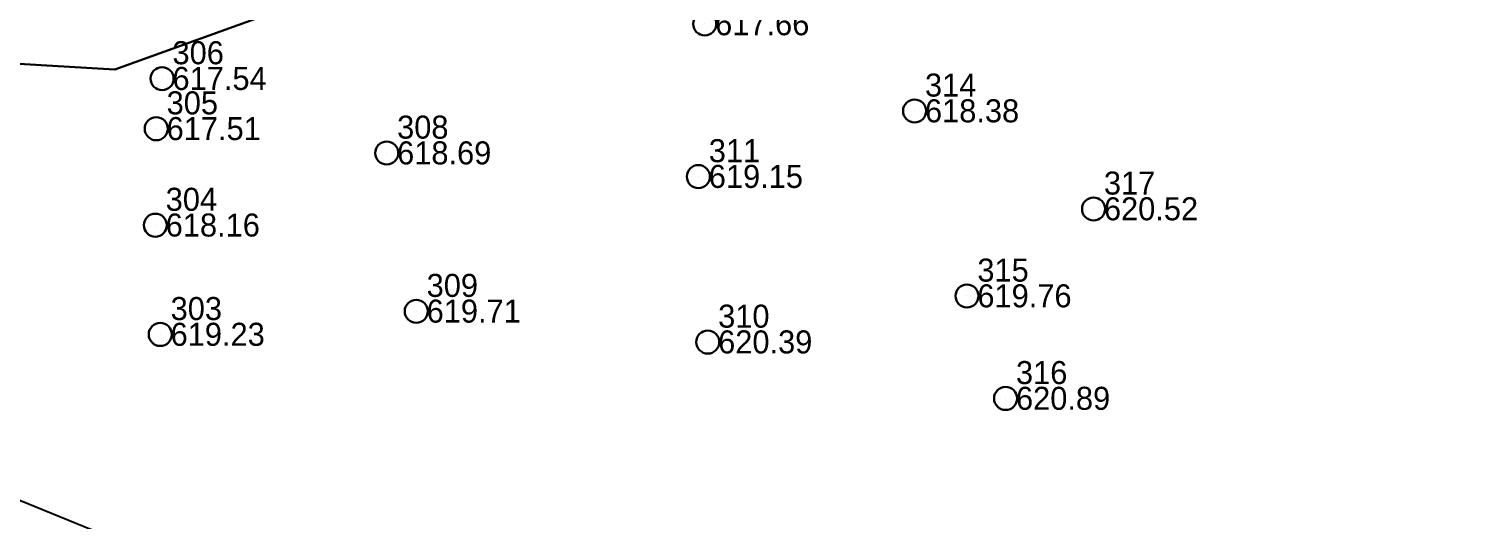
# Model space of a CAD drawing. Header units: centimetres. Extents: x 85226 to 578505, y -13061 to 170378.
# Drawn here: x 463873 to 470181, y 96810 to 98941 of the extents above; entities that cross this region are included whole.
import ezdxf

# ---------------------------------------------------------------- set-up
doc = ezdxf.new("R2010")
doc.units = ezdxf.units.CM
for name, color, linetype in [('OBILIQ_PAR_PARCELGEOM_ILI', 7, 'Continuous'), ('Parcela Baze', 7, 'Continuous'), ('V-NODE', 1, 'Continuous'), ('V-NODE-TEXT', 11, 'Continuous')]:
    doc.layers.add(name, color=color, linetype=linetype)

# ---------------------------------------------------------------- blocks, each defined once
blk = doc.blocks.new('*U3408')
at = {"color": 0, "linetype": 'ByBlock', "lineweight": -2, "transparency": 16777216}
blk.add_line((0, 0), (0, 0), dxfattribs=at)
blk.add_circle((0, 0), 0.5, dxfattribs=at)
blk = doc.blocks.new('*U3547', base_point=(7509448.866, 4726910.686, 619.234))
at = {"layer": 'V-NODE-TEXT', "color": 1, "linetype": 'ByBlock', "char_height": 1}
for s, insert, attachment_point in [('303', (7509449.316, 4726911.297, 619.234), 7), ('619.23', (7509449.316, 4726910.686, 619.234), 4)]:
    blk.add_mtext(s, dxfattribs=dict(at, insert=insert, attachment_point=attachment_point))
blk = doc.blocks.new('*U3548', base_point=(7509448.866, 4726910.686, 619.234))
at = {"layer": 'V-NODE-TEXT', "color": 7, "lineweight": -2}
blk.add_blockref('*U3547', (7509448.866, 4726910.686, 619.234), dxfattribs=at)
blk = doc.blocks.new('*U3549', base_point=(7509448.866, 4726910.686, 619.234))
at = {"layer": 'V-NODE', "color": 7, "lineweight": -2, "xscale": 0.9999999800000003, "yscale": 0.9999999800000003, "zscale": 0.9999999800000003}
blk.add_blockref('*U3408', (7509448.866, 4726910.686, 619.234), dxfattribs=at)
at = {"layer": 'V-NODE-TEXT', "color": 7, "lineweight": -2}
blk.add_blockref('*U3548', (7509448.866, 4726910.686, 619.234), dxfattribs=at)
blk = doc.blocks.new('*U3550', base_point=(7509448.653, 4726915.431, 618.1638))
at = {"layer": 'V-NODE-TEXT', "color": 1, "linetype": 'ByBlock', "char_height": 1}
for s, insert, attachment_point in [('304', (7509449.103, 4726916.041573, 618.1638), 7), ('618.16', (7509449.103, 4726915.431, 618.1638), 4)]:
    blk.add_mtext(s, dxfattribs=dict(at, insert=insert, attachment_point=attachment_point))
blk = doc.blocks.new('*U3551', base_point=(7509448.653, 4726915.431, 618.164))
at = {"layer": 'V-NODE-TEXT', "color": 7, "lineweight": -2}
blk.add_blockref('*U3550', (7509448.653, 4726915.431, 618.164), dxfattribs=at)
blk = doc.blocks.new('*U3552', base_point=(7509448.653, 4726915.431, 618.164))
at = {"layer": 'V-NODE', "color": 7, "lineweight": -2, "xscale": 0.9999999800000003, "yscale": 0.9999999800000003, "zscale": 0.9999999800000003}
blk.add_blockref('*U3408', (7509448.653, 4726915.431, 618.164), dxfattribs=at)
at = {"layer": 'V-NODE-TEXT', "color": 7, "lineweight": -2}
blk.add_blockref('*U3551', (7509448.653, 4726915.431, 618.164), dxfattribs=at)
blk = doc.blocks.new('*U3553', base_point=(7509448.693, 4726919.619, 617.5073))
at = {"layer": 'V-NODE-TEXT', "color": 1, "linetype": 'ByBlock', "char_height": 1}
for s, insert, attachment_point in [('305', (7509449.143, 4726920.229573, 617.5073), 7), ('617.51', (7509449.143, 4726919.619, 617.5073), 4)]:
    blk.add_mtext(s, dxfattribs=dict(at, insert=insert, attachment_point=attachment_point))
blk = doc.blocks.new('*U3554', base_point=(7509448.693, 4726919.619, 617.507))
at = {"layer": 'V-NODE-TEXT', "color": 7, "lineweight": -2}
blk.add_blockref('*U3553', (7509448.693, 4726919.619, 617.507), dxfattribs=at)
blk = doc.blocks.new('*U3555', base_point=(7509448.693, 4726919.619, 617.507))
at = {"layer": 'V-NODE', "color": 7, "lineweight": -2, "xscale": 0.9999999800000003, "yscale": 0.9999999800000003, "zscale": 0.9999999800000003}
blk.add_blockref('*U3408', (7509448.693, 4726919.619, 617.507), dxfattribs=at)
at = {"layer": 'V-NODE-TEXT', "color": 7, "lineweight": -2}
blk.add_blockref('*U3554', (7509448.693, 4726919.619, 617.507), dxfattribs=at)
blk = doc.blocks.new('*U3556', base_point=(7509448.948, 4726921.795, 617.5383))
at = {"layer": 'V-NODE-TEXT', "color": 1, "linetype": 'ByBlock', "char_height": 1}
for s, insert, attachment_point in [('306', (7509449.398, 4726922.405573, 617.5383), 7), ('617.54', (7509449.398, 4726921.795, 617.5383), 4)]:
    blk.add_mtext(s, dxfattribs=dict(at, insert=insert, attachment_point=attachment_point))
blk = doc.blocks.new('*U3557', base_point=(7509448.948, 4726921.795, 617.538))
at = {"layer": 'V-NODE-TEXT', "color": 7, "lineweight": -2}
blk.add_blockref('*U3556', (7509448.948, 4726921.795, 617.538), dxfattribs=at)
blk = doc.blocks.new('*U3558', base_point=(7509448.948, 4726921.795, 617.538))
at = {"layer": 'V-NODE', "color": 7, "lineweight": -2, "xscale": 0.9999999800000003, "yscale": 0.9999999800000003, "zscale": 0.9999999800000003}
blk.add_blockref('*U3408', (7509448.948, 4726921.795, 617.538), dxfattribs=at)
at = {"layer": 'V-NODE-TEXT', "color": 7, "lineweight": -2}
blk.add_blockref('*U3557', (7509448.948, 4726921.795, 617.538), dxfattribs=at)
blk = doc.blocks.new('*U3562', base_point=(7509458.7, 4726918.564, 618.6944))
at = {"layer": 'V-NODE-TEXT', "color": 1, "linetype": 'ByBlock', "char_height": 1}
for s, insert, attachment_point in [('308', (7509459.15, 4726919.174573, 618.6944), 7), ('618.69', (7509459.15, 4726918.564, 618.6944), 4)]:
    blk.add_mtext(s, dxfattribs=dict(at, insert=insert, attachment_point=attachment_point))
blk = doc.blocks.new('*U3563', base_point=(7509458.7, 4726918.564, 618.694))
at = {"layer": 'V-NODE-TEXT', "color": 7, "lineweight": -2}
blk.add_blockref('*U3562', (7509458.7, 4726918.564, 618.694), dxfattribs=at)
blk = doc.blocks.new('*U3564', base_point=(7509458.7, 4726918.564, 618.694))
at = {"layer": 'V-NODE', "color": 7, "lineweight": -2, "xscale": 0.9999999800000003, "yscale": 0.9999999800000003, "zscale": 0.9999999800000003}
blk.add_blockref('*U3408', (7509458.7, 4726918.564, 618.694), dxfattribs=at)
at = {"layer": 'V-NODE-TEXT', "color": 7, "lineweight": -2}
blk.add_blockref('*U3563', (7509458.7, 4726918.564, 618.694), dxfattribs=at)
blk = doc.blocks.new('*U3565', base_point=(7509459.982, 4726911.692, 619.7066))
at = {"layer": 'V-NODE-TEXT', "color": 1, "linetype": 'ByBlock', "char_height": 1}
for s, insert, attachment_point in [('309', (7509460.432, 4726912.302573, 619.7066), 7), ('619.71', (7509460.432, 4726911.692, 619.7066), 4)]:
    blk.add_mtext(s, dxfattribs=dict(at, insert=insert, attachment_point=attachment_point))
blk = doc.blocks.new('*U3566', base_point=(7509459.982, 4726911.692, 619.707))
at = {"layer": 'V-NODE-TEXT', "color": 7, "lineweight": -2}
blk.add_blockref('*U3565', (7509459.982, 4726911.692, 619.707), dxfattribs=at)
blk = doc.blocks.new('*U3567', base_point=(7509459.982, 4726911.692, 619.707))
at = {"layer": 'V-NODE', "color": 7, "lineweight": -2, "xscale": 0.9999999800000003, "yscale": 0.9999999800000003, "zscale": 0.9999999800000003}
blk.add_blockref('*U3408', (7509459.982, 4726911.692, 619.707), dxfattribs=at)
at = {"layer": 'V-NODE-TEXT', "color": 7, "lineweight": -2}
blk.add_blockref('*U3566', (7509459.982, 4726911.692, 619.707), dxfattribs=at)
blk = doc.blocks.new('*U3568', base_point=(7509472.638, 4726910.355, 620.391))
at = {"layer": 'V-NODE-TEXT', "color": 1, "linetype": 'ByBlock', "char_height": 1}
for s, insert, attachment_point in [('310', (7509473.088, 4726910.966, 620.391), 7), ('620.39', (7509473.088, 4726910.355, 620.391), 4)]:
    blk.add_mtext(s, dxfattribs=dict(at, insert=insert, attachment_point=attachment_point))
blk = doc.blocks.new('*U3569', base_point=(7509472.638, 4726910.355, 620.391))
at = {"layer": 'V-NODE-TEXT', "color": 7, "lineweight": -2}
blk.add_blockref('*U3568', (7509472.638, 4726910.355, 620.391), dxfattribs=at)
blk = doc.blocks.new('*U3570', base_point=(7509472.638, 4726910.355, 620.391))
at = {"layer": 'V-NODE', "color": 7, "lineweight": -2, "xscale": 0.9999999800000003, "yscale": 0.9999999800000003, "zscale": 0.9999999800000003}
blk.add_blockref('*U3408', (7509472.638, 4726910.355, 620.391), dxfattribs=at)
at = {"layer": 'V-NODE-TEXT', "color": 7, "lineweight": -2}
blk.add_blockref('*U3569', (7509472.638, 4726910.355, 620.391), dxfattribs=at)
blk = doc.blocks.new('*U3571', base_point=(7509472.232, 4726917.542, 619.1478))
at = {"layer": 'V-NODE-TEXT', "color": 1, "linetype": 'ByBlock', "char_height": 1}
for s, insert, attachment_point in [('311', (7509472.682, 4726918.152573, 619.1478), 7), ('619.15', (7509472.682, 4726917.542, 619.1478), 4)]:
    blk.add_mtext(s, dxfattribs=dict(at, insert=insert, attachment_point=attachment_point))
blk = doc.blocks.new('*U3572', base_point=(7509472.232, 4726917.542, 619.148))
at = {"layer": 'V-NODE-TEXT', "color": 7, "lineweight": -2}
blk.add_blockref('*U3571', (7509472.232, 4726917.542, 619.148), dxfattribs=at)
blk = doc.blocks.new('*U3573', base_point=(7509472.232, 4726917.542, 619.148))
at = {"layer": 'V-NODE', "color": 7, "lineweight": -2, "xscale": 0.9999999800000003, "yscale": 0.9999999800000003, "zscale": 0.9999999800000003}
blk.add_blockref('*U3408', (7509472.232, 4726917.542, 619.148), dxfattribs=at)
at = {"layer": 'V-NODE-TEXT', "color": 7, "lineweight": -2}
blk.add_blockref('*U3572', (7509472.232, 4726917.542, 619.148), dxfattribs=at)
blk = doc.blocks.new('*U3574', base_point=(7509472.508, 4726924.172, 617.6588))
at = {"layer": 'V-NODE-TEXT', "color": 1, "linetype": 'ByBlock', "char_height": 1}
for s, insert, attachment_point in [('312', (7509472.958, 4726924.782573, 617.6588), 7), ('617.66', (7509472.958, 4726924.172, 617.6588), 4)]:
    blk.add_mtext(s, dxfattribs=dict(at, insert=insert, attachment_point=attachment_point))
blk = doc.blocks.new('*U3575', base_point=(7509472.508, 4726924.172, 617.659))
at = {"layer": 'V-NODE-TEXT', "color": 7, "lineweight": -2}
blk.add_blockref('*U3574', (7509472.508, 4726924.172, 617.659), dxfattribs=at)
blk = doc.blocks.new('*U3576', base_point=(7509472.508, 4726924.172, 617.659))
at = {"layer": 'V-NODE', "color": 7, "lineweight": -2, "xscale": 0.9999999800000003, "yscale": 0.9999999800000003, "zscale": 0.9999999800000003}
blk.add_blockref('*U3408', (7509472.508, 4726924.172, 617.659), dxfattribs=at)
at = {"layer": 'V-NODE-TEXT', "color": 7, "lineweight": -2}
blk.add_blockref('*U3575', (7509472.508, 4726924.172, 617.659), dxfattribs=at)
blk = doc.blocks.new('*U3580', base_point=(7509481.618, 4726920.391, 618.382))
at = {"layer": 'V-NODE-TEXT', "color": 1, "linetype": 'ByBlock', "char_height": 1}
for s, insert, attachment_point in [('314', (7509482.068, 4726921.002, 618.382), 7), ('618.38', (7509482.068, 4726920.391, 618.382), 4)]:
    blk.add_mtext(s, dxfattribs=dict(at, insert=insert, attachment_point=attachment_point))
blk = doc.blocks.new('*U3581', base_point=(7509481.618, 4726920.391, 618.382))
at = {"layer": 'V-NODE-TEXT', "color": 7, "lineweight": -2}
blk.add_blockref('*U3580', (7509481.618, 4726920.391, 618.382), dxfattribs=at)
blk = doc.blocks.new('*U3582', base_point=(7509481.618, 4726920.391, 618.382))
at = {"layer": 'V-NODE', "color": 7, "lineweight": -2, "xscale": 0.9999999800000003, "yscale": 0.9999999800000003, "zscale": 0.9999999800000003}
blk.add_blockref('*U3408', (7509481.618, 4726920.391, 618.382), dxfattribs=at)
at = {"layer": 'V-NODE-TEXT', "color": 7, "lineweight": -2}
blk.add_blockref('*U3581', (7509481.618, 4726920.391, 618.382), dxfattribs=at)
blk = doc.blocks.new('*U3583', base_point=(7509483.892, 4726912.356, 619.7626))
at = {"layer": 'V-NODE-TEXT', "color": 1, "linetype": 'ByBlock', "char_height": 1}
for s, insert, attachment_point in [('315', (7509484.342, 4726912.966573, 619.7626), 7), ('619.76', (7509484.342, 4726912.356, 619.7626), 4)]:
    blk.add_mtext(s, dxfattribs=dict(at, insert=insert, attachment_point=attachment_point))
blk = doc.blocks.new('*U3584', base_point=(7509483.892, 4726912.356, 619.763))
at = {"layer": 'V-NODE-TEXT', "color": 7, "lineweight": -2}
blk.add_blockref('*U3583', (7509483.892, 4726912.356, 619.763), dxfattribs=at)
blk = doc.blocks.new('*U3585', base_point=(7509483.892, 4726912.356, 619.763))
at = {"layer": 'V-NODE', "color": 7, "lineweight": -2, "xscale": 0.9999999800000003, "yscale": 0.9999999800000003, "zscale": 0.9999999800000003}
blk.add_blockref('*U3408', (7509483.892, 4726912.356, 619.763), dxfattribs=at)
at = {"layer": 'V-NODE-TEXT', "color": 7, "lineweight": -2}
blk.add_blockref('*U3584', (7509483.892, 4726912.356, 619.763), dxfattribs=at)
blk = doc.blocks.new('*U3586', base_point=(7509485.569, 4726907.906, 620.8864))
at = {"layer": 'V-NODE-TEXT', "color": 1, "linetype": 'ByBlock', "char_height": 1}
for s, insert, attachment_point in [('316', (7509486.019, 4726908.516573, 620.8864), 7), ('620.89', (7509486.019, 4726907.906, 620.8864), 4)]:
    blk.add_mtext(s, dxfattribs=dict(at, insert=insert, attachment_point=attachment_point))
blk = doc.blocks.new('*U3587', base_point=(7509485.569, 4726907.906, 620.886))
at = {"layer": 'V-NODE-TEXT', "color": 7, "lineweight": -2}
blk.add_blockref('*U3586', (7509485.569, 4726907.906, 620.886), dxfattribs=at)
blk = doc.blocks.new('*U3588', base_point=(7509485.569, 4726907.906, 620.886))
at = {"layer": 'V-NODE', "color": 7, "lineweight": -2, "xscale": 0.9999999800000003, "yscale": 0.9999999800000003, "zscale": 0.9999999800000003}
blk.add_blockref('*U3408', (7509485.569, 4726907.906, 620.886), dxfattribs=at)
at = {"layer": 'V-NODE-TEXT', "color": 7, "lineweight": -2}
blk.add_blockref('*U3587', (7509485.569, 4726907.906, 620.886), dxfattribs=at)
blk = doc.blocks.new('*U3589', base_point=(7509489.387, 4726916.136, 620.521))
at = {"layer": 'V-NODE-TEXT', "color": 1, "linetype": 'ByBlock', "char_height": 1}
for s, insert, attachment_point in [('317', (7509489.837, 4726916.746573, 620.521), 7), ('620.52', (7509489.837, 4726916.136, 620.521), 4)]:
    blk.add_mtext(s, dxfattribs=dict(at, insert=insert, attachment_point=attachment_point))
blk = doc.blocks.new('*U3590', base_point=(7509489.387, 4726916.136, 620.521))
at = {"layer": 'V-NODE-TEXT', "color": 7, "lineweight": -2}
blk.add_blockref('*U3589', (7509489.387, 4726916.136, 620.521), dxfattribs=at)
blk = doc.blocks.new('*U3591', base_point=(7509489.387, 4726916.136, 620.521))
at = {"layer": 'V-NODE', "color": 7, "lineweight": -2, "xscale": 0.9999999800000003, "yscale": 0.9999999800000003, "zscale": 0.9999999800000003}
blk.add_blockref('*U3408', (7509489.387, 4726916.136, 620.521), dxfattribs=at)
at = {"layer": 'V-NODE-TEXT', "color": 7, "lineweight": -2}
blk.add_blockref('*U3590', (7509489.387, 4726916.136, 620.521), dxfattribs=at)

msp = doc.modelspace()

# ---------------------------------------------------------------- linework, layer by layer
at = {"layer": 'OBILIQ_PAR_PARCELGEOM_ILI', "color": 7, "linetype": 'Continuous'}
msp.add_lwpolyline([(454582.163, 97972.734), (456098.263, 97599.734), (457493.963, 98508.134), (458101.663, 98851.034), (458817.563, 99109.734), (459701.763, 99449.734), (460459.963, 99741.334), (461617.263, 98920.534), (464246.363, 98765.834), (468497.563, 100300.334), (470559.663, 101018.134), (472475.063, 102108.534), (474320.863, 102905.434)], dxfattribs=at)
at = {"layer": 'Parcela Baze', "color": 6}
for points in [[(471970.263, 93695.534), (473343.263, 98920.534), (474383.263, 102878.534), (474320.863, 102905.434), (472475.063, 102108.534), (470559.663, 101018.134), (468497.563, 100300.334), (464246.363, 98765.834), (461617.263, 98920.534), (460459.963, 99741.334), (459701.763, 99449.734), (458817.563, 99109.734), (458101.663, 98851.034), (457493.963, 98508.134), (457003.763, 98189.034), (458583.863, 96397.434)], [(464853.063, 96083.634), (461441.263, 97506.534), (461173.463, 97560.034), (461272.063, 97941.134), (465019.563, 96410.334)]]:
    msp.add_lwpolyline(points, dxfattribs=at)

# ---------------------------------------------------------------- block references
at = {"color": 5, "lineweight": 30, "xscale": 100, "yscale": 100, "zscale": 100}
for name, p in [('*U3576', (466807.063, 98963.734, 61765.88)), ('*U3558', (464451.063, 98726.034, 61753.83)), ('*U3582', (467718.063, 98585.634, 61838.21)), ('*U3555', (464425.563, 98508.434, 61750.73)), ('*U3564', (465426.263, 98402.934, 61869.44)), ('*U3573', (466779.463, 98300.734, 61914.78)), ('*U3591', (468494.963, 98160.134, 62052.1)), ('*U3552', (464421.563, 98089.634, 61816.38)), ('*U3585', (467945.463, 97782.134, 61976.26)), ('*U3567', (465554.463, 97715.734, 61970.66)), ('*U3549', (464442.863, 97615.134, 61923.41)), ('*U3570', (466820.063, 97582.034, 62039.14)), ('*U3588', (468113.163, 97337.134, 62088.64))]:
    msp.add_blockref(name, p, dxfattribs=at)

doc.saveas('drawing.dxf')
